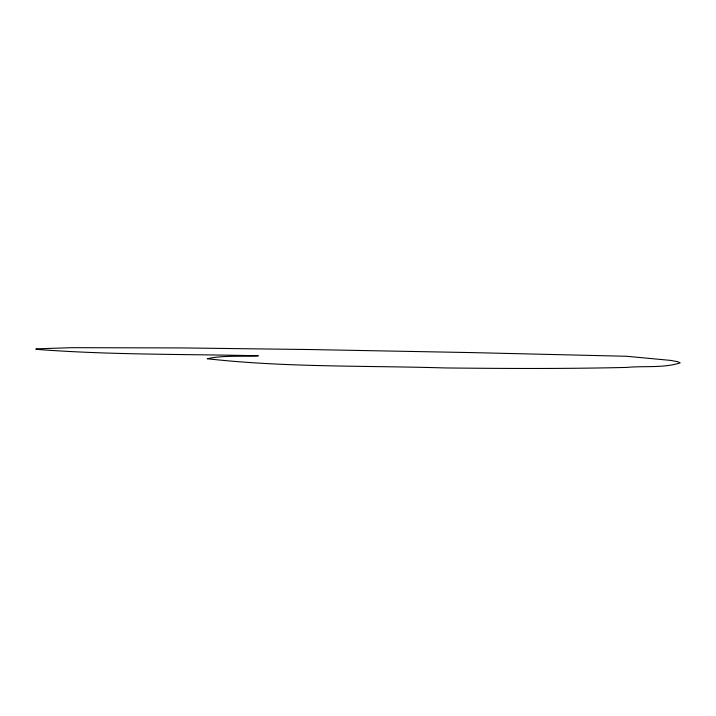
<?xml version="1.0" encoding="UTF-8"?>
<svg xmlns="http://www.w3.org/2000/svg" width="716" height="716" viewBox="0 0 716 716"><rect width="100%" height="100%" fill="white"/><g stroke="black" fill="none" stroke-linecap="round" stroke-linejoin="round"><path stroke-width="1.07" d="M36.346 348.844L35.8 349.301C109.763 355.046 184.173 354.017 258.315 355.78C241.408 356.926 223.759 355.038 207.219 358.743C285.988 367.55 365.876 365.536 445.092 367.943C505.675 368.579 566.284 368.874 626.858 367.415C644.427 365.733 663.365 368.284 680.2 362.878L677.542 361.67L670.641 360.399L626.634 356.273L472.542 352.612L309.536 349.533L181.631 347.931L71.752 347.681L36.346 348.844"/></g></svg>
